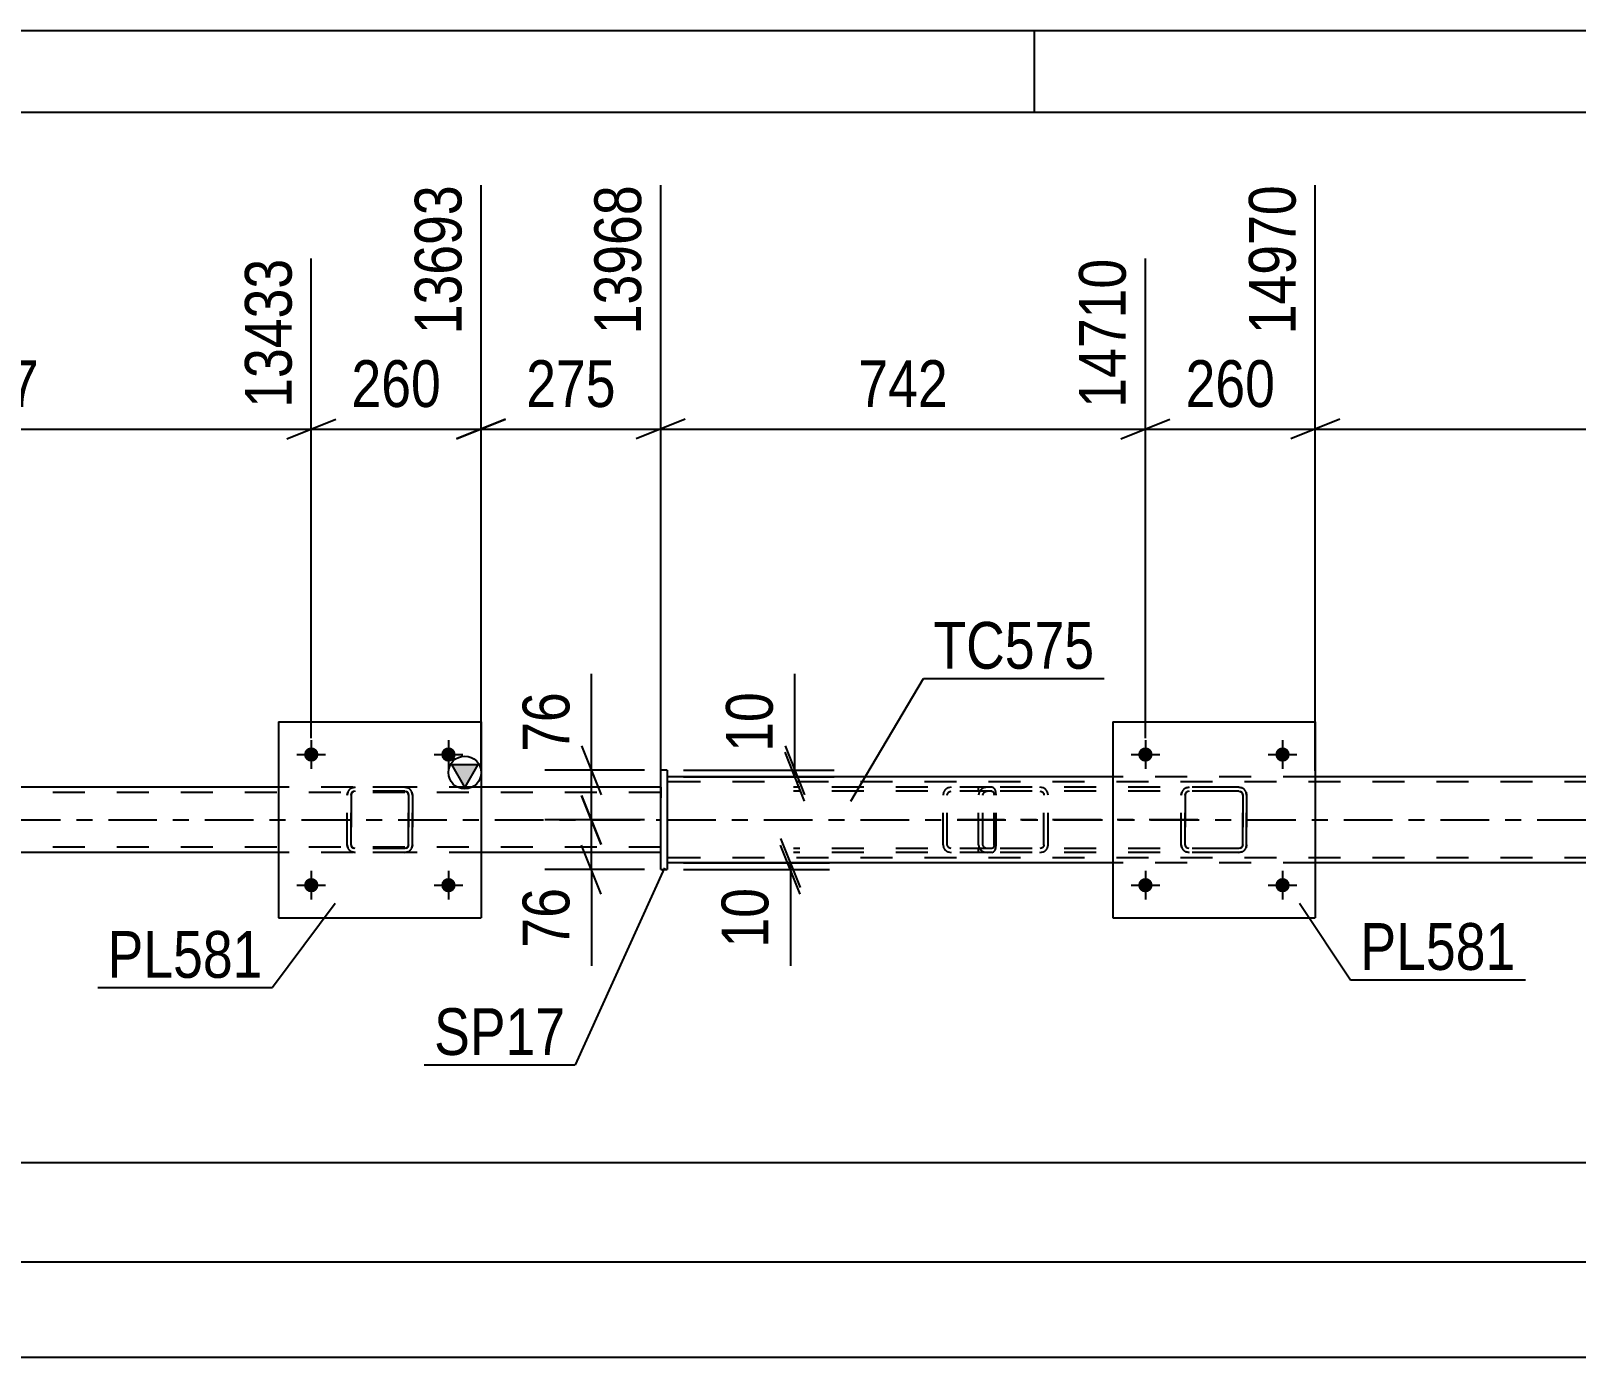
# Model space of a CAD drawing. Header units: millimetres. Extents: x 0 to 841, y 0 to 594.
# Drawn here: x 569.5 to 664.2, y 512.8 to 594 of the extents above; entities that cross this region are included whole.
import ezdxf

# ---------------------------------------------------------------- set-up
doc = ezdxf.new("R2010")
doc.units = ezdxf.units.MM
doc.linetypes.add('DXK_LINE_DOT2', pattern=[3.9198, 1.9599, -1.9599])
doc.linetypes.add('DXK_LINE_DOT3', pattern=[5.9187, 2.979, -0.9799, 0.9799, -0.9799])
doc.styles.add('Arial Narrow', font='ARIALN.TTF', dxfattribs={"height": 0.2})

# ---------------------------------------------------------------- blocks, each defined once
blk = doc.blocks.new('Unknown-103609051-1133')
at = {"color": 5, "linetype": 'Continuous'}
for p, q in [((841, 594), (0, 594)), ((631, 589), (631, 594)), ((836, 589), (5, 589))]:
    blk.add_line(p, q, dxfattribs=at)
blk = doc.blocks.new('Bolt-103609051-5522 - 5463')
at = {"linetype": 'Continuous'}
for points in [[(638.222, 549.693, -1), (637.342, 549.693, -1)], [(646.622, 549.693, -1), (645.742, 549.693, -1)]]:
    blk.add_hatch(color=1, dxfattribs=at).paths.add_polyline_path(points)
at = {"color": 1, "linetype": 'Continuous'}
for p, q in [((637.782, 550.573), (637.782, 548.813)), ((646.182, 550.573), (646.182, 548.813)), ((636.902, 549.693), (638.662, 549.693)), ((645.302, 549.693), (647.062, 549.693))]:
    blk.add_line(p, q, dxfattribs=at)
blk = doc.blocks.new('Bolt-103609051-5523 - 5463')
at = {"linetype": 'Continuous'}
for points in [[(638.222, 541.693, -1), (637.342, 541.693, -1)], [(646.622, 541.693, -1), (645.742, 541.693, -1)]]:
    blk.add_hatch(color=1, dxfattribs=at).paths.add_polyline_path(points)
at = {"color": 1, "linetype": 'Continuous'}
for p, q in [((637.782, 542.573), (637.782, 540.813)), ((646.182, 542.573), (646.182, 540.813)), ((636.902, 541.693), (638.662, 541.693)), ((645.302, 541.693), (647.062, 541.693))]:
    blk.add_line(p, q, dxfattribs=at)
blk = doc.blocks.new('Bolt-103609051-5524 - 5463')
at = {"linetype": 'Continuous'}
for points in [[(587.141, 549.693, -1), (586.261, 549.693, -1)], [(595.541, 549.693, -1), (594.661, 549.693, -1)]]:
    blk.add_hatch(color=1, dxfattribs=at).paths.add_polyline_path(points)
at = {"color": 1, "linetype": 'Continuous'}
for p, q in [((586.701, 550.573), (586.701, 548.813)), ((595.101, 550.573), (595.101, 548.813)), ((585.821, 549.693), (587.581, 549.693)), ((594.221, 549.693), (595.981, 549.693))]:
    blk.add_line(p, q, dxfattribs=at)
blk = doc.blocks.new('Bolt-103609051-5525 - 5463')
at = {"linetype": 'Continuous'}
for points in [[(587.141, 541.693, -1), (586.261, 541.693, -1)], [(595.541, 541.693, -1), (594.661, 541.693, -1)]]:
    blk.add_hatch(color=1, dxfattribs=at).paths.add_polyline_path(points)
at = {"color": 1, "linetype": 'Continuous'}
for p, q in [((586.701, 542.573), (586.701, 540.813)), ((595.101, 542.573), (595.101, 540.813)), ((585.821, 541.693), (587.581, 541.693)), ((594.221, 541.693), (595.981, 541.693))]:
    blk.add_line(p, q, dxfattribs=at)
blk = doc.blocks.new('Part-103609051-5725 - 5463')
at = {"color": 2, "linetype": 'Continuous'}
for p, q in [((635.782, 548.332), (608.502, 548.332)), ((686.862, 548.332), (648.182, 548.332)), ((635.782, 543.052), (608.502, 543.052)), ((686.862, 543.052), (648.182, 543.052))]:
    blk.add_line(p, q, dxfattribs=at)
at = {"color": 7, "linetype": 'DXK_LINE_DOT2'}
for p, q in [((608.502, 548.332), (608.502, 548.332)), ((608.502, 548.332), (608.502, 543.372)), ((608.502, 548.332), (608.502, 548.332)), ((608.502, 548.332), (608.502, 547.692)), ((771.241, 548.012), (608.502, 548.012)), ((608.502, 548.012), (608.502, 543.052)), ((648.182, 548.332), (635.782, 548.332)), ((608.502, 543.692), (608.502, 543.052)), ((771.241, 543.372), (608.502, 543.372)), ((608.502, 543.052), (608.502, 543.052)), ((608.502, 543.052), (608.502, 543.052)), ((648.182, 543.052), (635.782, 543.052))]:
    blk.add_line(p, q, dxfattribs=at)
at = {"color": 7, "linetype": 'DXK_LINE_DOT3'}
blk.add_line((608.502, 545.692), (771.241, 545.692), dxfattribs=at)
blk = doc.blocks.new('Part-103609051-5591 - 5463')
at = {"color": 2, "linetype": 'Continuous'}
for p, q in [((635.782, 551.692), (635.782, 539.692)), ((635.782, 551.692), (648.182, 551.692)), ((648.182, 551.692), (648.182, 539.692)), ((635.782, 539.692), (648.182, 539.692))]:
    blk.add_line(p, q, dxfattribs=at)
blk = doc.blocks.new('Part-103609051-5592 - 5463')
at = {"color": 7, "linetype": 'DXK_LINE_DOT2'}
for p, q in [((639.982, 547.212), (640.018, 547.396)), ((640.018, 547.396), (639.982, 547.212)), ((639.982, 544.172), (639.982, 547.212)), ((639.982, 547.212), (639.982, 547.212)), ((639.982, 544.172), (639.982, 547.212)), ((640.222, 547.212), (640.24, 547.304)), ((640.24, 547.304), (640.222, 547.212)), ((640.222, 544.172), (640.222, 547.212)), ((640.222, 547.212), (640.222, 547.212)), ((640.222, 547.212), (640.222, 544.172)), ((640.24, 547.304), (640.292, 547.382)), ((640.292, 547.382), (640.24, 547.304)), ((640.278, 547.655), (640.462, 547.692)), ((640.462, 547.692), (640.278, 547.655)), ((640.292, 547.382), (640.37, 547.434)), ((640.37, 547.434), (640.292, 547.382)), ((640.462, 547.452), (640.37, 547.434)), ((643.502, 547.692), (640.462, 547.692)), ((643.502, 547.452), (640.462, 547.452)), ((643.502, 547.692), (643.685, 547.655)), ((643.685, 547.655), (643.502, 547.692)), ((643.502, 547.452), (643.594, 547.434)), ((643.594, 547.434), (643.672, 547.382)), ((643.671, 547.382), (643.594, 547.434)), ((643.724, 547.304), (643.671, 547.382)), ((643.672, 547.382), (643.724, 547.304)), ((643.724, 547.304), (643.742, 547.212)), ((643.742, 547.212), (643.724, 547.304)), ((643.742, 544.172), (643.742, 547.212)), ((643.742, 547.212), (643.742, 547.212)), ((643.742, 547.212), (643.742, 544.172)), ((643.945, 547.396), (643.982, 547.212)), ((643.982, 547.212), (643.945, 547.396)), ((643.982, 544.172), (643.982, 547.212)), ((643.982, 547.212), (643.982, 547.212)), ((643.982, 547.212), (643.982, 544.172)), ((639.982, 544.172), (639.982, 544.172)), ((640.018, 543.988), (639.982, 544.172)), ((639.982, 544.172), (640.018, 543.988)), ((640.222, 544.172), (640.222, 544.172)), ((640.24, 544.08), (640.222, 544.172)), ((640.222, 544.172), (640.24, 544.08)), ((643.742, 544.172), (643.724, 544.08)), ((643.724, 544.08), (643.742, 544.172)), ((643.742, 544.172), (643.742, 544.172)), ((643.982, 544.172), (643.945, 543.988)), ((643.945, 543.988), (643.982, 544.172)), ((643.982, 544.172), (643.982, 544.172)), ((640.292, 544.002), (640.24, 544.08)), ((640.24, 544.08), (640.292, 544.002)), ((640.462, 543.692), (640.278, 543.729)), ((640.278, 543.729), (640.462, 543.692)), ((640.37, 543.95), (640.292, 544.002)), ((640.292, 544.002), (640.37, 543.95)), ((640.462, 543.932), (640.37, 543.95)), ((643.502, 543.932), (640.462, 543.932)), ((643.502, 543.692), (640.462, 543.692)), ((643.594, 543.95), (643.502, 543.932)), ((643.685, 543.729), (643.502, 543.692)), ((643.502, 543.692), (643.685, 543.729)), ((643.672, 544.002), (643.594, 543.95)), ((643.594, 543.95), (643.671, 544.002)), ((643.671, 544.002), (643.724, 544.08)), ((643.724, 544.08), (643.672, 544.002))]:
    blk.add_line(p, q, dxfattribs=at)
at = {"color": 7, "linetype": 'DXK_LINE_DOT3'}
blk.add_line((641.982, 545.692), (641.982, 545.692), dxfattribs=at)
at = {"color": 7, "linetype": 'DXK_LINE_DOT2'}
for centre, start, end in [((640.462, 547.212), 112.5, 157.5), ((640.462, 547.212), 112.5, 157.5), ((643.502, 547.212), 22.5, 67.5), ((643.502, 547.212), 22.5, 67.5), ((640.462, 544.172), 202.5, 247.5), ((640.462, 544.172), 202.5, 247.5), ((643.502, 544.172), 292.5, 337.5), ((643.502, 544.172), 292.5, 337.5)]:
    blk.add_arc(centre, 0.48, start, end, dxfattribs=at)
blk = doc.blocks.new('Part-103609051-5597 - 5463')
at = {"color": 2, "linetype": 'Continuous'}
for p, q in [((584.701, 551.692), (584.701, 539.692)), ((584.701, 551.692), (597.101, 551.692)), ((597.101, 551.692), (597.101, 539.692)), ((584.701, 539.692), (597.101, 539.692))]:
    blk.add_line(p, q, dxfattribs=at)
blk = doc.blocks.new('Part-103609051-5598 - 5463')
at = {"color": 7, "linetype": 'DXK_LINE_DOT2'}
for p, q in [((588.901, 547.212), (588.938, 547.396)), ((588.938, 547.396), (588.901, 547.212)), ((588.901, 544.172), (588.901, 547.212)), ((588.901, 547.212), (588.901, 547.212)), ((588.901, 544.172), (588.901, 547.212)), ((589.141, 547.212), (589.16, 547.304)), ((589.16, 547.304), (589.141, 547.212)), ((589.141, 544.172), (589.141, 547.212)), ((589.141, 547.212), (589.141, 547.212)), ((589.141, 547.212), (589.141, 544.172)), ((589.16, 547.304), (589.212, 547.382)), ((589.212, 547.382), (589.16, 547.304)), ((589.198, 547.656), (589.381, 547.692)), ((589.381, 547.692), (589.198, 547.656)), ((589.212, 547.382), (589.29, 547.434)), ((589.29, 547.434), (589.212, 547.382)), ((589.381, 547.452), (589.29, 547.434)), ((592.421, 547.692), (589.381, 547.692)), ((592.421, 547.452), (589.381, 547.452)), ((592.421, 547.692), (592.605, 547.656)), ((592.605, 547.656), (592.421, 547.692)), ((592.421, 547.452), (592.513, 547.434)), ((592.513, 547.434), (592.591, 547.382)), ((592.591, 547.382), (592.513, 547.434)), ((592.591, 547.382), (592.643, 547.304)), ((592.643, 547.304), (592.591, 547.382)), ((592.643, 547.304), (592.661, 547.212)), ((592.661, 547.212), (592.643, 547.304)), ((592.661, 544.172), (592.661, 547.212)), ((592.661, 547.212), (592.661, 547.212)), ((592.661, 547.212), (592.661, 544.172)), ((592.865, 547.396), (592.901, 547.212)), ((592.901, 547.212), (592.865, 547.396)), ((592.901, 544.172), (592.901, 547.212)), ((592.901, 547.212), (592.901, 547.212)), ((592.901, 547.212), (592.901, 544.172)), ((588.901, 544.172), (588.901, 544.172)), ((588.938, 543.988), (588.901, 544.172)), ((588.901, 544.172), (588.938, 543.988)), ((589.141, 544.172), (589.141, 544.172)), ((589.16, 544.08), (589.141, 544.172)), ((589.141, 544.172), (589.16, 544.08)), ((592.661, 544.172), (592.643, 544.08)), ((592.643, 544.08), (592.661, 544.172)), ((592.661, 544.172), (592.661, 544.172)), ((592.901, 544.172), (592.865, 543.988)), ((592.865, 543.988), (592.901, 544.172)), ((592.901, 544.172), (592.901, 544.172)), ((589.212, 544.002), (589.16, 544.08)), ((589.16, 544.08), (589.212, 544.002)), ((589.381, 543.692), (589.198, 543.729)), ((589.198, 543.729), (589.381, 543.692)), ((589.29, 543.95), (589.212, 544.002)), ((589.212, 544.002), (589.29, 543.95)), ((589.381, 543.932), (589.29, 543.95)), ((592.421, 543.932), (589.381, 543.932)), ((592.421, 543.692), (589.381, 543.692)), ((592.513, 543.95), (592.421, 543.932)), ((592.605, 543.729), (592.421, 543.692)), ((592.421, 543.692), (592.605, 543.729)), ((592.591, 544.002), (592.513, 543.95)), ((592.513, 543.95), (592.591, 544.002)), ((592.643, 544.08), (592.591, 544.002)), ((592.591, 544.002), (592.643, 544.08))]:
    blk.add_line(p, q, dxfattribs=at)
at = {"color": 7, "linetype": 'DXK_LINE_DOT3'}
blk.add_line((590.901, 545.692), (590.901, 545.692), dxfattribs=at)
at = {"color": 7, "linetype": 'DXK_LINE_DOT2'}
for centre, start, end in [((589.381, 547.212), 112.5, 157.5), ((589.381, 547.212), 112.5, 157.5), ((592.421, 547.212), 22.5, 67.5), ((592.421, 547.212), 22.5, 67.5), ((589.381, 544.172), 202.5, 247.5), ((589.381, 544.172), 202.5, 247.5), ((592.421, 544.172), 292.5, 337.5), ((592.421, 544.172), 292.5, 337.5)]:
    blk.add_arc(centre, 0.48, start, end, dxfattribs=at)
blk = doc.blocks.new('Part-103609051-5642 - 5463')
at = {"color": 7, "linetype": 'DXK_LINE_DOT2'}
for p, q in [((628.382, 547.692), (616.225, 547.692)), ((628.382, 547.452), (616.225, 547.452)), ((625.427, 547.396), (625.389, 547.212)), ((625.389, 544.172), (625.389, 547.212)), ((625.64, 547.212), (625.66, 547.304)), ((625.64, 544.172), (625.64, 547.212)), ((625.66, 547.304), (625.714, 547.382)), ((625.892, 547.692), (625.699, 547.656)), ((625.714, 547.382), (625.796, 547.434)), ((625.796, 547.434), (625.892, 547.452)), ((627.571, 547.452), (627.571, 547.692)), ((628.485, 547.656), (628.382, 547.692)), ((628.382, 547.452), (628.434, 547.434)), ((628.434, 547.434), (628.477, 547.382)), ((628.477, 547.382), (628.507, 547.304)), ((628.573, 547.552), (628.485, 547.656)), ((628.507, 547.304), (628.517, 547.212)), ((628.517, 544.172), (628.517, 547.212)), ((628.632, 547.396), (628.573, 547.552)), ((628.653, 547.212), (628.632, 547.396)), ((628.653, 544.172), (628.653, 547.212)), ((625.389, 544.172), (625.427, 543.989)), ((625.66, 544.08), (625.64, 544.172)), ((628.517, 544.172), (628.507, 544.08)), ((628.632, 543.989), (628.653, 544.172)), ((628.382, 543.932), (616.225, 543.932)), ((628.382, 543.692), (616.225, 543.692)), ((625.714, 544.003), (625.66, 544.08)), ((625.699, 543.729), (625.892, 543.692)), ((625.796, 543.951), (625.714, 544.003)), ((625.892, 543.932), (625.796, 543.951)), ((627.571, 543.692), (627.571, 543.932)), ((628.434, 543.951), (628.382, 543.932)), ((628.382, 543.692), (628.485, 543.729)), ((628.477, 544.003), (628.434, 543.951)), ((628.507, 544.08), (628.477, 544.003)), ((628.485, 543.729), (628.573, 543.833)), ((628.573, 543.833), (628.632, 543.989))]:
    blk.add_line(p, q, dxfattribs=at)
for centre, start, end in [((625.877, 547.197), 111.1941, 156.15059), ((625.877, 544.188), 203.84941, 248.8059)]:
    blk.add_arc(centre, 0.492, start, end, dxfattribs=at)
blk = doc.blocks.new('Part-103609051-5669 - 5463')
at = {"color": 7, "linetype": 'DXK_LINE_DOT2'}
for p, q in [((627.61, 547.396), (627.571, 547.212)), ((627.571, 544.172), (627.571, 547.212)), ((627.826, 547.212), (627.846, 547.304)), ((627.826, 544.172), (627.826, 547.212)), ((627.846, 547.304), (627.901, 547.382)), ((628.082, 547.692), (627.886, 547.656)), ((627.901, 547.382), (627.984, 547.434)), ((627.984, 547.434), (628.082, 547.452)), ((642.604, 547.692), (628.082, 547.692)), ((642.604, 547.452), (628.082, 547.452)), ((631.512, 547.656), (631.317, 547.692)), ((631.317, 547.452), (631.415, 547.434)), ((631.415, 547.434), (631.498, 547.382)), ((631.498, 547.382), (631.553, 547.304)), ((631.553, 547.304), (631.572, 547.212)), ((631.572, 544.172), (631.572, 547.212)), ((631.828, 547.212), (631.789, 547.396)), ((631.828, 544.172), (631.828, 547.212)), ((627.571, 544.172), (627.61, 543.989)), ((627.846, 544.08), (627.826, 544.172)), ((631.572, 544.172), (631.553, 544.08)), ((631.789, 543.989), (631.828, 544.172)), ((627.901, 544.003), (627.846, 544.08)), ((627.886, 543.729), (628.082, 543.692)), ((627.984, 543.951), (627.901, 544.003)), ((628.082, 543.932), (627.984, 543.951)), ((642.604, 543.932), (628.082, 543.932)), ((642.604, 543.692), (628.082, 543.692)), ((631.415, 543.951), (631.317, 543.932)), ((631.317, 543.692), (631.512, 543.729)), ((631.498, 544.003), (631.415, 543.951)), ((631.553, 544.08), (631.498, 544.003))]:
    blk.add_line(p, q, dxfattribs=at)
at = {"color": 7, "linetype": 'DXK_LINE_DOT3'}
blk.add_line((640.987, 545.692), (626.279, 545.692), dxfattribs=at)
at = {"color": 7, "linetype": 'DXK_LINE_DOT2'}
for centre, start, end in [((628.062, 547.192), 110.75827, 155.67999), ((631.337, 547.192), 24.32001, 69.24173), ((628.062, 544.193), 204.32001, 249.24173), ((631.337, 544.193), 290.75827, 335.67999)]:
    blk.add_arc(centre, 0.496, start, end, dxfattribs=at)
blk = doc.blocks.new('Part-103609051-5702 - 5463')
at = {"linetype": 'Continuous'}
blk.add_hatch(color=2, dxfattribs=at).paths.add_polyline_path([(596.102, 547.692), (595.302, 549.092), (596.902, 549.092)])
at = {"color": 2, "linetype": 'Continuous'}
for p, q in [((596.102, 547.692), (595.302, 549.092)), ((595.302, 549.092), (596.902, 549.092)), ((596.902, 549.092), (596.102, 547.692)), ((584.701, 547.692), (546.021, 547.692)), ((608.102, 547.692), (597.101, 547.692)), ((584.701, 543.692), (546.021, 543.692)), ((608.102, 543.692), (597.101, 543.692))]:
    blk.add_line(p, q, dxfattribs=at)
at = {"color": 7, "linetype": 'DXK_LINE_DOT2'}
for p, q in [((608.102, 547.372), (106.696, 547.372)), ((597.101, 547.692), (176.057, 547.692)), ((608.102, 544.012), (608.102, 547.692)), ((608.102, 547.692), (608.102, 547.692)), ((608.102, 547.692), (608.102, 547.052)), ((608.102, 543.692), (608.102, 547.372)), ((608.102, 547.372), (608.102, 547.372)), ((608.102, 543.692), (608.102, 544.332)), ((608.102, 544.012), (106.696, 544.012)), ((597.101, 543.692), (584.701, 543.692)), ((608.102, 544.012), (608.102, 544.012)), ((608.102, 543.692), (608.102, 543.692))]:
    blk.add_line(p, q, dxfattribs=at)
at = {"color": 7, "linetype": 'DXK_LINE_DOT3'}
blk.add_line((106.696, 545.692), (608.102, 545.692), dxfattribs=at)
at = {"color": 2, "linetype": 'Continuous'}
blk.add_circle((596.102, 548.592), 1, dxfattribs=at)
blk = doc.blocks.new('Part-103609051-5730 - 5463')
at = {"color": 2, "linetype": 'Continuous'}
for p, q in [((608.102, 548.732), (608.102, 548.732)), ((608.102, 542.652), (608.102, 548.732)), ((608.502, 548.732), (608.102, 548.732)), ((608.502, 548.732), (608.502, 548.732)), ((608.502, 548.732), (608.502, 542.652)), ((608.102, 542.652), (608.102, 542.652)), ((608.102, 542.652), (608.502, 542.652)), ((608.502, 542.652), (608.502, 542.652))]:
    blk.add_line(p, q, dxfattribs=at)
at = {"color": 7, "linetype": 'DXK_LINE_DOT2'}
for p, q in [((608.102, 542.652), (608.102, 548.732)), ((608.502, 548.732), (608.502, 542.652))]:
    blk.add_line(p, q, dxfattribs=at)
blk = doc.blocks.new('StraightDimension-103609051-14794 - 5463')
at = {"color": 7, "linetype": 'Continuous'}
for p, q in [((597.101, 548.692), (597.101, 584.563)), ((586.701, 550.693), (586.701, 580.063)), ((585.201, 569.023), (588.201, 570.223)), ((598.601, 570.223), (595.601, 569.023)), ((586.701, 569.623), (597.101, 569.623))]:
    blk.add_line(p, q, dxfattribs=at)
at = {"color": 0}
blk.add_wipeout([(595.244, 570.373), (595.244, 574.573), (588.559, 574.573), (588.559, 570.373)], dxfattribs=at)
at = {"color": 3, "style": 'Arial Narrow'}
blk.add_text('260', height=2.8633, dxfattribs=at).set_placement((589.159, 570.973))
at = {"color": 0, "linetype": 'Continuous'}
blk.add_wipeout([(596.501, 585.163), (592.301, 585.163), (592.301, 574.823), (596.501, 574.823)], dxfattribs=at)
at = {"color": 3, "linetype": 'Continuous', "style": 'Arial Narrow'}
blk.add_text('13693', height=2.8633, rotation=90.00021, dxfattribs=at).set_placement((595.901, 575.423))
blk = doc.blocks.new('StraightDimension-103609051-6337 - 5463')
at = {"color": 7, "linetype": 'Continuous'}
blk.add_line((64.776, 518.627), (771.241, 518.627), dxfattribs=at)
blk = doc.blocks.new('StraightDimension-103609051-14757 - 5463')
at = {"color": 7, "linetype": 'Continuous'}
for p, q in [((603.857, 548.732), (603.857, 554.639)), ((603.857, 548.732), (603.857, 554.639)), ((603.257, 550.232), (604.457, 547.232)), ((607.102, 548.732), (601.007, 548.732)), ((603.857, 545.692), (603.857, 548.732)), ((604.457, 544.192), (603.257, 547.192)), ((607.102, 545.692), (601.007, 545.692))]:
    blk.add_line(p, q, dxfattribs=at)
at = {"color": 0}
blk.add_wipeout([(603.107, 554.114), (598.907, 554.114), (598.907, 549.257), (603.107, 549.257)], dxfattribs=at)
at = {"color": 3, "style": 'Arial Narrow'}
blk.add_text('76', height=2.8633, rotation=90.00021, dxfattribs=at).set_placement((602.507, 549.857))
blk = doc.blocks.new('StraightDimension-103609051-6400 - 5463')
at = {"color": 7, "linetype": 'Continuous'}
blk.add_line((64.776, 524.724), (714.708, 524.724), dxfattribs=at)
blk = doc.blocks.new('StraightDimension-103609051-14793 - 5463')
at = {"color": 7, "linetype": 'Continuous'}
for p, q in [((597.101, 548.692), (597.101, 584.563)), ((608.102, 548.692), (608.102, 584.563)), ((595.601, 569.023), (598.601, 570.223)), ((609.602, 570.223), (606.602, 569.023)), ((597.101, 569.623), (608.102, 569.623))]:
    blk.add_line(p, q, dxfattribs=at)
at = {"color": 0}
blk.add_wipeout([(605.944, 570.373), (605.944, 574.573), (599.26, 574.573), (599.26, 570.373)], dxfattribs=at)
at = {"color": 3, "style": 'Arial Narrow'}
blk.add_text('275', height=2.8633, dxfattribs=at).set_placement((599.86, 570.973))
at = {"color": 0, "linetype": 'Continuous'}
blk.add_wipeout([(607.502, 585.163), (603.302, 585.163), (603.302, 574.823), (607.502, 574.823)], dxfattribs=at)
at = {"color": 3, "linetype": 'Continuous', "style": 'Arial Narrow'}
blk.add_text('13968', height=2.8633, rotation=90.00021, dxfattribs=at).set_placement((606.902, 575.423))
blk = doc.blocks.new('StraightDimension-103609051-6358 - 5463')
at = {"color": 7, "linetype": 'Continuous'}
blk.add_line((64.136, 512.799), (771.241, 512.799), dxfattribs=at)
blk = doc.blocks.new('StraightDimension-103609051-14733 - 5463')
at = {"color": 7, "linetype": 'Continuous'}
for p, q in [((615.441, 544.552), (616.641, 541.552)), ((616.641, 541.152), (615.441, 544.152)), ((609.502, 543.052), (618.441, 543.052)), ((609.502, 542.652), (618.441, 542.652)), ((616.041, 542.652), (616.041, 543.052)), ((616.041, 542.652), (616.041, 536.746)), ((616.041, 542.652), (616.041, 536.746))]:
    blk.add_line(p, q, dxfattribs=at)
at = {"color": 0}
blk.add_wipeout([(615.291, 542.127), (611.091, 542.127), (611.091, 537.271), (615.291, 537.271)], dxfattribs=at)
at = {"color": 3, "style": 'Arial Narrow'}
blk.add_text('10', height=2.8633, rotation=90.00021, dxfattribs=at).set_placement((614.691, 537.871))
blk = doc.blocks.new('StraightDimension-103609051-14746 - 5463')
at = {"color": 7, "linetype": 'Continuous'}
for p, q in [((616.313, 548.732), (616.313, 554.639)), ((616.313, 548.732), (616.313, 554.639)), ((615.713, 550.232), (616.913, 547.232)), ((616.913, 546.832), (615.713, 549.832)), ((609.502, 548.732), (618.713, 548.732)), ((609.502, 548.332), (618.713, 548.332)), ((616.313, 548.332), (616.313, 548.732))]:
    blk.add_line(p, q, dxfattribs=at)
at = {"color": 0}
blk.add_wipeout([(615.563, 554.114), (611.363, 554.114), (611.363, 549.257), (615.563, 549.257)], dxfattribs=at)
at = {"color": 3, "style": 'Arial Narrow'}
blk.add_text('10', height=2.8633, rotation=90.00021, dxfattribs=at).set_placement((614.963, 549.857))
blk = doc.blocks.new('StraightDimension-103609051-14758 - 5463')
at = {"color": 7, "linetype": 'Continuous'}
for p, q in [((603.257, 547.192), (604.457, 544.192)), ((607.102, 545.692), (601.007, 545.692)), ((603.857, 542.652), (603.857, 545.692)), ((604.457, 541.152), (603.257, 544.152)), ((607.102, 542.652), (601.007, 542.652)), ((603.857, 542.652), (603.857, 536.746)), ((603.857, 542.652), (603.857, 536.746))]:
    blk.add_line(p, q, dxfattribs=at)
at = {"color": 0}
blk.add_wipeout([(603.107, 542.127), (598.907, 542.127), (598.907, 537.271), (603.107, 537.271)], dxfattribs=at)
at = {"color": 3, "style": 'Arial Narrow'}
blk.add_text('76', height=2.8633, rotation=90.00021, dxfattribs=at).set_placement((602.507, 537.871))
blk = doc.blocks.new('StraightDimension-103609051-14790 - 5463')
at = {"color": 7, "linetype": 'Continuous'}
for p, q in [((648.182, 548.692), (648.182, 584.563)), ((688.862, 550.693), (688.862, 580.063)), ((649.682, 570.223), (646.682, 569.023)), ((687.362, 569.023), (690.362, 570.223)), ((648.182, 569.623), (688.862, 569.623))]:
    blk.add_line(p, q, dxfattribs=at)
at = {"color": 0}
blk.add_wipeout([(672.778, 570.373), (672.778, 574.573), (664.266, 574.573), (664.266, 570.373)], dxfattribs=at)
at = {"color": 3, "style": 'Arial Narrow'}
blk.add_text('1017', height=2.8633, dxfattribs=at).set_placement((664.866, 570.973))
at = {"color": 0, "linetype": 'Continuous'}
blk.add_wipeout([(688.262, 580.663), (684.062, 580.663), (684.062, 570.323), (688.262, 570.323)], dxfattribs=at)
at = {"color": 3, "linetype": 'Continuous', "style": 'Arial Narrow'}
blk.add_text('15987', height=2.8633, rotation=90.00021, dxfattribs=at).set_placement((687.662, 570.923))
blk = doc.blocks.new('StraightDimension-103609051-14791 - 5463')
at = {"color": 7, "linetype": 'Continuous'}
for p, q in [((648.182, 548.692), (648.182, 584.563)), ((637.782, 550.693), (637.782, 580.063)), ((636.282, 569.023), (639.282, 570.223)), ((649.682, 570.223), (646.682, 569.023)), ((637.782, 569.623), (648.182, 569.623))]:
    blk.add_line(p, q, dxfattribs=at)
at = {"color": 0}
blk.add_wipeout([(646.324, 570.373), (646.324, 574.573), (639.64, 574.573), (639.64, 570.373)], dxfattribs=at)
at = {"color": 3, "style": 'Arial Narrow'}
blk.add_text('260', height=2.8633, dxfattribs=at).set_placement((640.24, 570.973))
at = {"color": 0, "linetype": 'Continuous'}
blk.add_wipeout([(647.582, 585.163), (643.382, 585.163), (643.382, 574.823), (647.582, 574.823)], dxfattribs=at)
at = {"color": 3, "linetype": 'Continuous', "style": 'Arial Narrow'}
blk.add_text('14970', height=2.8633, rotation=90.00021, dxfattribs=at).set_placement((646.982, 575.423))
blk = doc.blocks.new('StraightDimension-103609051-14792 - 5463')
at = {"color": 7, "linetype": 'Continuous'}
for p, q in [((608.102, 548.692), (608.102, 584.563)), ((637.782, 550.693), (637.782, 580.063)), ((609.602, 570.223), (606.602, 569.023)), ((636.282, 569.023), (639.282, 570.223)), ((608.102, 569.623), (637.782, 569.623))]:
    blk.add_line(p, q, dxfattribs=at)
at = {"color": 0}
blk.add_wipeout([(626.284, 570.373), (626.284, 574.573), (619.6, 574.573), (619.6, 570.373)], dxfattribs=at)
at = {"color": 3, "style": 'Arial Narrow'}
blk.add_text('742', height=2.8633, dxfattribs=at).set_placement((620.2, 570.973))
at = {"color": 0, "linetype": 'Continuous'}
blk.add_wipeout([(637.182, 580.663), (632.982, 580.663), (632.982, 570.323), (637.182, 570.323)], dxfattribs=at)
at = {"color": 3, "linetype": 'Continuous', "style": 'Arial Narrow'}
blk.add_text('14710', height=2.8633, rotation=90.00021, dxfattribs=at).set_placement((636.582, 570.923))
blk = doc.blocks.new('StraightDimension-103609051-14795 - 5463')
at = {"color": 7, "linetype": 'Continuous'}
for p, q in [((546.021, 548.692), (546.021, 584.563)), ((586.701, 550.693), (586.701, 580.063)), ((547.521, 570.223), (544.521, 569.023)), ((585.201, 569.023), (588.201, 570.223)), ((546.021, 569.623), (586.701, 569.623))]:
    blk.add_line(p, q, dxfattribs=at)
at = {"color": 0}
blk.add_wipeout([(570.617, 570.373), (570.617, 574.573), (562.105, 574.573), (562.105, 570.373)], dxfattribs=at)
at = {"color": 3, "style": 'Arial Narrow'}
blk.add_text('1017', height=2.8633, dxfattribs=at).set_placement((562.705, 570.973))
at = {"color": 0, "linetype": 'Continuous'}
blk.add_wipeout([(586.101, 580.663), (581.901, 580.663), (581.901, 570.323), (586.101, 570.323)], dxfattribs=at)
at = {"color": 3, "linetype": 'Continuous', "style": 'Arial Narrow'}
blk.add_text('13433', height=2.8633, rotation=90.00021, dxfattribs=at).set_placement((585.501, 570.923))
blk = doc.blocks.new('Mark-103609051-5587 - 5463')
at = {"color": 30, "linetype": 'Continuous'}
for p, q in [((647.221, 540.589), (650.349, 535.907)), ((650.349, 535.907), (661.053, 535.907))]:
    blk.add_line(p, q, dxfattribs=at)
at = {"color": 0}
blk.add_wipeout([(660.453, 536.507), (660.453, 539.507), (650.949, 539.507), (650.949, 536.507)], dxfattribs=at)
blk.add_wipeout([(660.453, 536.507), (660.453, 539.507), (650.949, 539.507), (650.949, 536.507)], dxfattribs=at)
at = {"color": 3, "style": 'Arial Narrow'}
blk.add_text('PL581', height=2.8633, dxfattribs=at).set_placement((650.949, 536.507))
blk = doc.blocks.new('Mark-103609051-5593 - 5463')
at = {"color": 30, "linetype": 'Continuous'}
for p in [(588.156, 540.565), (573.626, 535.422)]:
    blk.add_line(p, (584.33, 535.422), dxfattribs=at)
at = {"color": 0}
blk.add_wipeout([(583.73, 536.022), (583.73, 539.022), (574.226, 539.022), (574.226, 536.022)], dxfattribs=at)
blk.add_wipeout([(583.73, 536.022), (583.73, 539.022), (574.226, 539.022), (574.226, 536.022)], dxfattribs=at)
at = {"color": 3, "style": 'Arial Narrow'}
blk.add_text('PL581', height=2.8633, dxfattribs=at).set_placement((574.226, 536.022))
blk = doc.blocks.new('Mark-103609051-5726 - 5463')
at = {"color": 30, "linetype": 'Continuous'}
for p in [(608.325, 542.759), (593.622, 530.697)]:
    blk.add_line(p, (602.861, 530.697), dxfattribs=at)
at = {"color": 0}
blk.add_wipeout([(602.261, 531.297), (602.261, 534.297), (594.222, 534.297), (594.222, 531.297)], dxfattribs=at)
blk.add_wipeout([(602.261, 531.297), (602.261, 534.297), (594.222, 534.297), (594.222, 531.297)], dxfattribs=at)
at = {"color": 3, "style": 'Arial Narrow'}
blk.add_text('SP17', height=2.8633, dxfattribs=at).set_placement((594.222, 531.297))
blk = doc.blocks.new('Mark-103609051-15419 - 5463')
at = {"color": 30, "linetype": 'Continuous'}
for p, q in [((619.745, 546.829), (624.199, 554.348)), ((624.199, 554.348), (635.264, 554.348))]:
    blk.add_line(p, q, dxfattribs=at)
at = {"color": 0}
blk.add_wipeout([(634.664, 554.948), (634.664, 557.948), (624.799, 557.948), (624.799, 554.948)], dxfattribs=at)
blk.add_wipeout([(634.664, 554.948), (634.664, 557.948), (624.799, 557.948), (624.799, 554.948)], dxfattribs=at)
at = {"color": 3, "style": 'Arial Narrow'}
blk.add_text('TC575', height=2.8633, dxfattribs=at).set_placement((624.799, 554.948))

msp = doc.modelspace()

# ---------------------------------------------------------------- block references
for name in ['Unknown-103609051-1133', 'Part-103609051-5597 - 5463', 'Part-103609051-5591 - 5463', 'Bolt-103609051-5524 - 5463', 'Bolt-103609051-5522 - 5463', 'Part-103609051-5702 - 5463', 'Part-103609051-5730 - 5463', 'Part-103609051-5725 - 5463', 'Part-103609051-5598 - 5463', 'Part-103609051-5642 - 5463', 'Part-103609051-5669 - 5463', 'Part-103609051-5592 - 5463', 'Bolt-103609051-5525 - 5463', 'Bolt-103609051-5523 - 5463']:
    msp.add_blockref(name, (0, 0))

# ---------------------------------------------------------------- next in the draw order: block references
for name in ['StraightDimension-103609051-14794 - 5463', 'StraightDimension-103609051-14790 - 5463', 'StraightDimension-103609051-6337 - 5463']:
    msp.add_blockref(name, (0, 0))

# ---------------------------------------------------------------- next in the draw order: block references
for name in ['StraightDimension-103609051-14791 - 5463', 'StraightDimension-103609051-14795 - 5463', 'StraightDimension-103609051-14757 - 5463', 'StraightDimension-103609051-6400 - 5463']:
    msp.add_blockref(name, (0, 0))

# ---------------------------------------------------------------- next in the draw order: block references
for name in ['StraightDimension-103609051-14793 - 5463', 'StraightDimension-103609051-6358 - 5463']:
    msp.add_blockref(name, (0, 0))

# ---------------------------------------------------------------- next in the draw order: block references
for name in ['StraightDimension-103609051-14746 - 5463', 'StraightDimension-103609051-14758 - 5463', 'StraightDimension-103609051-14733 - 5463', 'Mark-103609051-5593 - 5463', 'Mark-103609051-5587 - 5463']:
    msp.add_blockref(name, (0, 0))

# ---------------------------------------------------------------- next in the draw order: block references
for name in ['StraightDimension-103609051-14792 - 5463', 'Mark-103609051-5726 - 5463']:
    msp.add_blockref(name, (0, 0))

# ---------------------------------------------------------------- next in the draw order: block references
msp.add_blockref('Mark-103609051-15419 - 5463', (0, 0))

doc.saveas('drawing.dxf')
